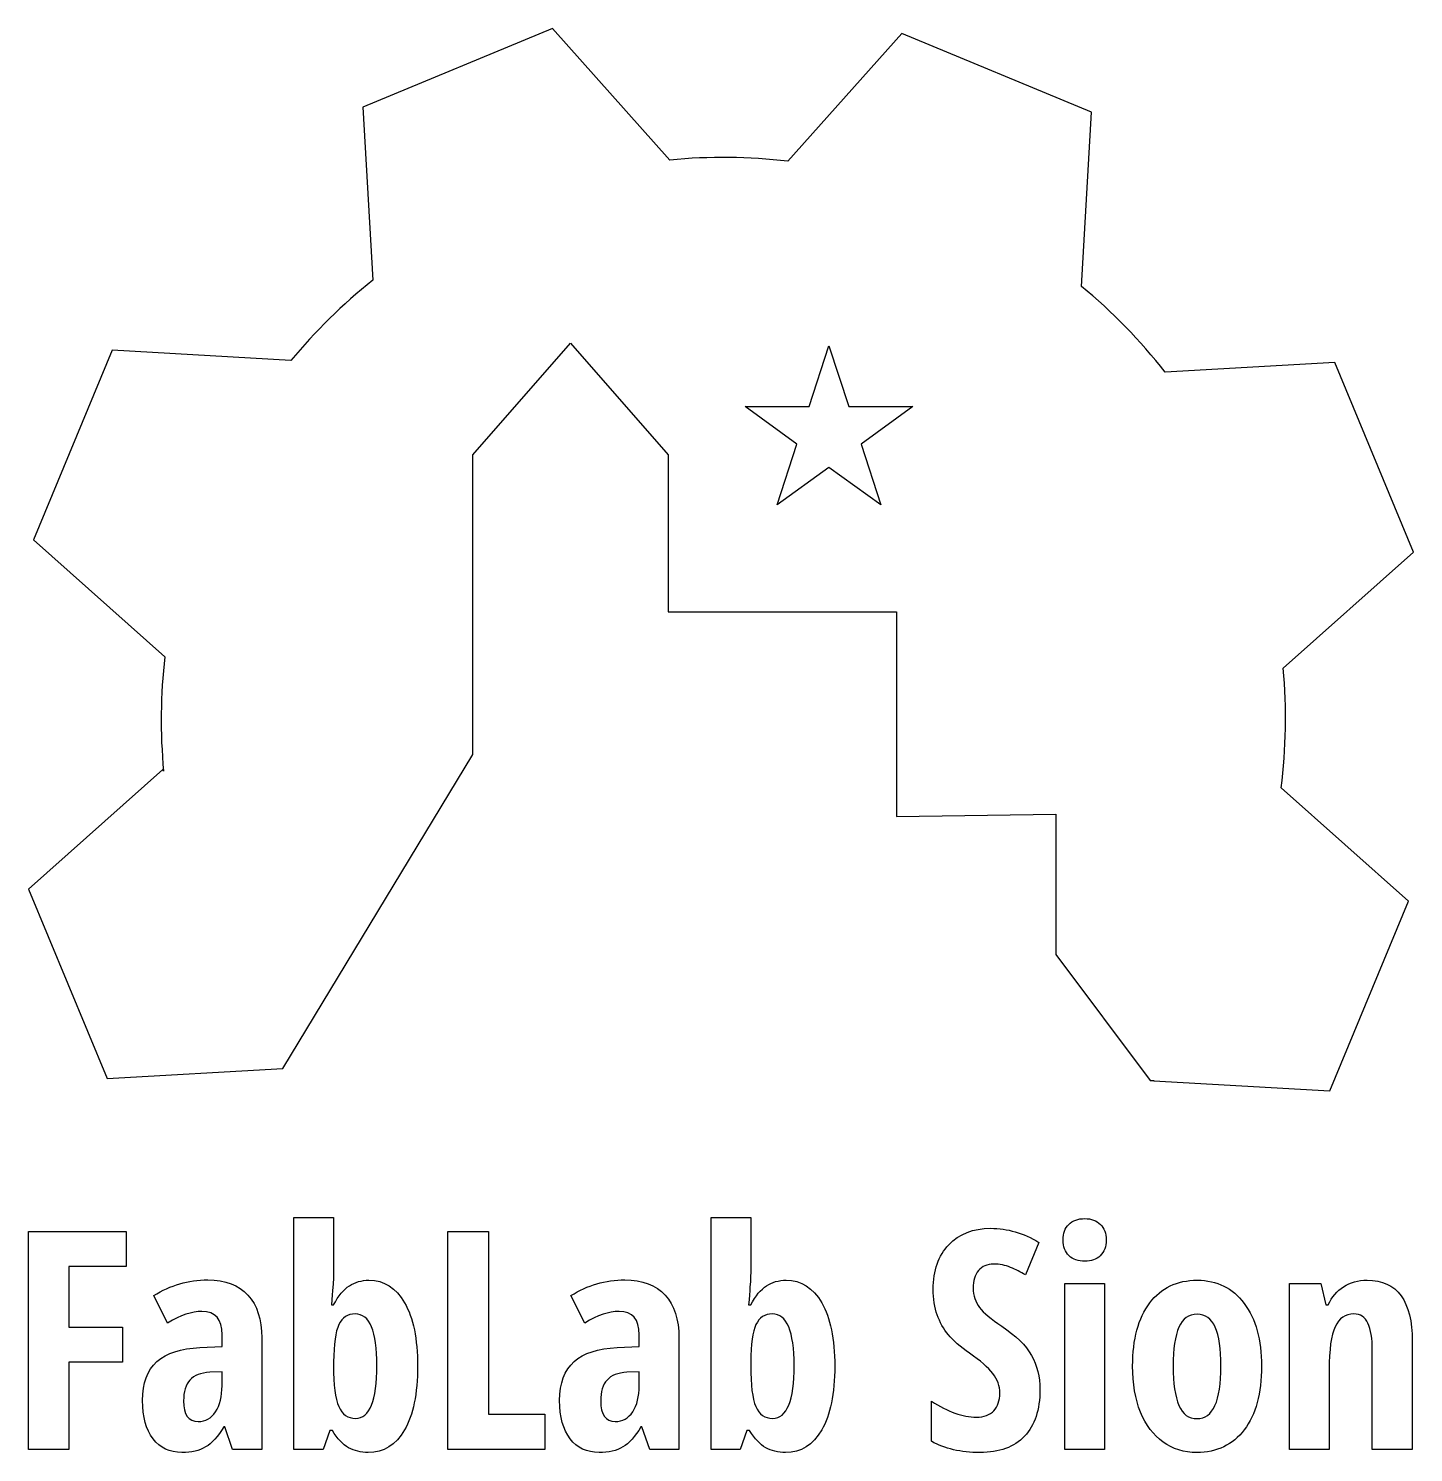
# Model space of a CAD drawing. Extents: x 0.8 to 11.2, y 0.7 to 11.3.
import ezdxf

# ---------------------------------------------------------------- set-up
doc = ezdxf.new("R2010")
doc.units = 0
doc.layers.add('Layer_1', color=7, linetype='CONTINUOUS')

msp = doc.modelspace()

# ---------------------------------------------------------------- linework, layer by layer
at = {"layer": 'Layer_1', "color": 7}
for p, q in [((4.744363, 11.307732), (3.330946, 10.722232)), ((5.618613, 10.327232), (4.744363, 11.307732)), ((7.346946, 11.269899), (6.498113, 10.317815)), ((8.760446, 10.684399), (7.346946, 11.269899)), ((3.330946, 10.722232), (3.404946, 9.430315)), ((8.685945, 9.385482), (8.760446, 10.684399)), ((4.152195, 8.128649), (4.879029, 8.961815)), ((4.879029, 8.961815), (5.605861, 8.128649)), ((6.656779, 8.489735), (6.804529, 8.942152)), ((6.804529, 8.942152), (6.952279, 8.489735)), ((1.463862, 8.908649), (0.878445, 7.495232)), ((2.795363, 8.832399), (1.463862, 8.908649)), ((10.573945, 8.817315), (9.310446, 8.744982)), ((11.159446, 7.403899), (10.573945, 8.817315)), ((6.180863, 8.488982), (6.656779, 8.489735)), ((6.565529, 8.208732), (6.180863, 8.488982)), ((6.952279, 8.489735), (7.428196, 8.489069)), ((7.428196, 8.489069), (7.043613, 8.208735)), ((6.419113, 7.755899), (6.565529, 8.208732)), ((7.043613, 8.208735), (7.043613, 8.208732)), ((7.043613, 8.208732), (7.190029, 7.755899)), ((4.152195, 5.894899), (4.152195, 8.128649)), ((5.605861, 8.128649), (5.605861, 6.958565)), ((6.804529, 8.035065), (6.419113, 7.755899)), ((7.190029, 7.755899), (6.804529, 8.035065)), ((0.878445, 7.495232), (1.855862, 6.623732)), ((10.189113, 6.538732), (11.159446, 7.403899)), ((5.605861, 6.958565), (7.307695, 6.958565)), ((7.307695, 6.958565), (7.307695, 5.433982)), ((2.736445, 3.554315), (4.152195, 5.894899)), ((1.841195, 5.784815), (0.840611, 4.892649)), ((1.847029, 5.770815), (1.841195, 5.784815)), ((11.121629, 4.801329), (10.173629, 5.646579)), ((7.307695, 5.433982), (8.495445, 5.451732)), ((8.495445, 5.451732), (8.495445, 4.405815)), ((0.840611, 4.892649), (1.426029, 3.479232)), ((10.536129, 3.387912), (11.121629, 4.801329)), ((8.495445, 4.405815), (9.197445, 3.464982)), ((1.426029, 3.479232), (2.736445, 3.554315)), ((9.197445, 3.464982), (9.225362, 3.464582)), ((9.225362, 3.464582), (9.225962, 3.462995)), ((9.225962, 3.462995), (10.536129, 3.387912)), ((2.817629, 0.714549), (2.817629, 2.444715)), ((2.817629, 2.444715), (3.113379, 2.444715)), ((3.113379, 2.444715), (3.113379, 2.039965)), ((5.925538, 0.714549), (5.925538, 2.444715)), ((5.925538, 2.444715), (6.221287, 2.444715)), ((6.221287, 2.444715), (6.221287, 2.039965)), ((0.840554, 0.714532), (0.840554, 2.340199)), ((0.840554, 2.340199), (1.568887, 2.340199)), ((1.568887, 2.340199), (1.568887, 2.078865)), ((3.965121, 0.714532), (3.965121, 2.340199)), ((3.965121, 2.340199), (4.267538, 2.340199)), ((4.267538, 2.340199), (4.267538, 0.979199)), ((8.368388, 2.258991), (8.268388, 2.016574)), ((1.568887, 2.078865), (1.140804, 2.078865)), ((1.140804, 2.078865), (1.140804, 1.627449)), ((8.560738, 0.714499), (8.560738, 1.953165)), ((8.560738, 1.953165), (8.856488, 1.953165)), ((8.856488, 1.953165), (8.856488, 0.714499)), ((10.235313, 0.714532), (10.235313, 1.953199)), ((10.235313, 1.953199), (10.469896, 1.953199)), ((10.469896, 1.953199), (10.505479, 1.794199)), ((1.876938, 1.657435), (1.774605, 1.862102)), ((4.984763, 1.657435), (4.882429, 1.862102)), ((3.097876, 1.791965), (3.113376, 1.791965)), ((6.205701, 1.791965), (6.221284, 1.791965)), ((10.505479, 1.794199), (10.524479, 1.794199)), ((1.140804, 1.627449), (1.539971, 1.627449)), ((1.539971, 1.627449), (1.539971, 1.366115)), ((2.282771, 1.481769), (2.282771, 1.570685)), ((2.578605, 1.546269), (2.578605, 0.714519)), ((5.390595, 1.481769), (5.390595, 1.570685)), ((5.686346, 1.546269), (5.686346, 0.714519)), ((11.150396, 1.522949), (11.150396, 0.714532)), ((2.118188, 1.475102), (2.282771, 1.481769)), ((5.226012, 1.475102), (5.390595, 1.481769)), ((10.852396, 0.714532), (10.852396, 1.452865)), ((1.539971, 1.366115), (1.140804, 1.366115)), ((1.140804, 1.366115), (1.140804, 0.714532)), ((2.282771, 1.294932), (2.191605, 1.290519)), ((2.282771, 1.190432), (2.282771, 1.294932)), ((3.113379, 1.368299), (3.113379, 1.338299)), ((5.390595, 1.294932), (5.299429, 1.290519)), ((5.390595, 1.190432), (5.390595, 1.294932)), ((6.221287, 1.368299), (6.221287, 1.338299)), ((10.531146, 1.309365), (10.531146, 0.714532)), ((7.567805, 0.775657), (7.567805, 1.074824)), ((4.267538, 0.979199), (4.686705, 0.979199)), ((4.686705, 0.979199), (4.686705, 0.714532)), ((2.302771, 0.883602), (2.296105, 0.883602)), ((2.361688, 0.714519), (2.302771, 0.883602)), ((3.085546, 0.855715), (3.035546, 0.714549)), ((3.104463, 0.855715), (3.085546, 0.855715)), ((5.410596, 0.883602), (5.403929, 0.883602)), ((5.469596, 0.714519), (5.410596, 0.883602)), ((6.193455, 0.855715), (6.143371, 0.714549)), ((6.212371, 0.855715), (6.193455, 0.855715)), ((1.140804, 0.714532), (0.840554, 0.714532)), ((1.140804, 0.714532), (1.140804, 0.714532)), ((2.578605, 0.714519), (2.361687, 0.714519)), ((2.361687, 0.714519), (2.361688, 0.714519)), ((3.035546, 0.714549), (2.817629, 0.714549)), ((4.686705, 0.714532), (3.965121, 0.714532)), ((3.965121, 0.714532), (3.965121, 0.714532)), ((5.686346, 0.714519), (5.469596, 0.714519)), ((5.469596, 0.714519), (5.469596, 0.714519)), ((6.143371, 0.714549), (5.925538, 0.714549)), ((8.856488, 0.714499), (8.560738, 0.714499)), ((8.856488, 0.714499), (8.856488, 0.714499)), ((10.531146, 0.714532), (10.235313, 0.714532)), ((11.150396, 0.714532), (10.852396, 0.714532)), ((10.852396, 0.714532), (10.852396, 0.714532))]:
    msp.add_line(p, q, dxfattribs=at)
for points in [[(6.498113, 10.317815), (6.208613, 10.351565), (5.913946, 10.355565), (5.618613, 10.327232)], [(3.404946, 9.430315), (3.179695, 9.250649), (2.975863, 9.050232), (2.795363, 8.832399)], [(9.310446, 8.744982), (9.123945, 8.982565), (8.914446, 9.196899), (8.685945, 9.385482)], [(1.855862, 6.623732), (1.824195, 6.342815), (1.820362, 6.057149), (1.847029, 5.770815)], [(10.173629, 5.646579), (10.209962, 5.940079), (10.216545, 6.238912), (10.189129, 6.538745)], [(7.697388, 2.241241), (7.774805, 2.322741), (7.878805, 2.363574), (8.009305, 2.363574)], [(8.009305, 2.363574), (8.133805, 2.363574), (8.253555, 2.328741), (8.368388, 2.258991)], [(8.548488, 2.276832), (8.548488, 2.325749), (8.562821, 2.364415), (8.591405, 2.392999)], [(8.591405, 2.392999), (8.619821, 2.421499), (8.659655, 2.435832), (8.710821, 2.435832)], [(8.710821, 2.435832), (8.758988, 2.435832), (8.797571, 2.421499), (8.826488, 2.392999)], [(8.826488, 2.392999), (8.855404, 2.364415), (8.869821, 2.325749), (8.869821, 2.276832)], [(7.581221, 1.909824), (7.581221, 2.049241), (7.619971, 2.159657), (7.697388, 2.241241)], [(8.592988, 2.159499), (8.563321, 2.187332), (8.548488, 2.226415), (8.548488, 2.276832)], [(8.869821, 2.276832), (8.869821, 2.226415), (8.855071, 2.187332), (8.825405, 2.159499)], [(8.710821, 2.117832), (8.661905, 2.117832), (8.622655, 2.131665), (8.592988, 2.159499)], [(8.825405, 2.159499), (8.795738, 2.131665), (8.757571, 2.117832), (8.710821, 2.117832)], [(3.113379, 2.039965), (3.113379, 2.022882), (3.113046, 2.005132), (3.112293, 1.986632)], [(6.221287, 2.039965), (6.221287, 2.022882), (6.220887, 2.005132), (6.220201, 1.986632)], [(7.918638, 2.048324), (7.892388, 2.016074), (7.879138, 1.972157), (7.879138, 1.916574)], [(8.031555, 2.096657), (7.982638, 2.096657), (7.944971, 2.080574), (7.918638, 2.048324)], [(8.156638, 2.072157), (8.117721, 2.088491), (8.075971, 2.096657), (8.031555, 2.096657)], [(8.268388, 2.016574), (8.232805, 2.037324), (8.195555, 2.055907), (8.156638, 2.072157)], [(1.774605, 1.862102), (1.897687, 1.939935), (2.031521, 1.978852), (2.176021, 1.978852)], [(2.176021, 1.978852), (2.307271, 1.978852), (2.407105, 1.941185), (2.475688, 1.865935)], [(3.112293, 1.986632), (3.111546, 1.968049), (3.106706, 1.903215), (3.097876, 1.791965)], [(3.113376, 1.791965), (3.149709, 1.860132), (3.188959, 1.907965), (3.231293, 1.935465)], [(3.231293, 1.935465), (3.273543, 1.962882), (3.322043, 1.976549), (3.376959, 1.976549)], [(3.376963, 1.976549), (3.489629, 1.976549), (3.578213, 1.920632), (3.642713, 1.808632)], [(4.882429, 1.862102), (5.005512, 1.939935), (5.139345, 1.978852), (5.283846, 1.978852)], [(5.283846, 1.978852), (5.415096, 1.978852), (5.514929, 1.941185), (5.583513, 1.865935)], [(6.220201, 1.986632), (6.219454, 1.968049), (6.214621, 1.903215), (6.205701, 1.791965)], [(6.221284, 1.791965), (6.257534, 1.860132), (6.296868, 1.907965), (6.339201, 1.935465)], [(6.339201, 1.935465), (6.381451, 1.962882), (6.429951, 1.976549), (6.484784, 1.976549)], [(6.484788, 1.976549), (6.597455, 1.976549), (6.686038, 1.920632), (6.750538, 1.808632)], [(7.879138, 1.916574), (7.879138, 1.861657), (7.894888, 1.813823), (7.926471, 1.773074)], [(9.194571, 1.807024), (9.279737, 1.920024), (9.398071, 1.976607), (9.549237, 1.976607)], [(9.549237, 1.976607), (9.695321, 1.976607), (9.811487, 1.918941), (9.897821, 1.803691)], [(10.524479, 1.794199), (10.551063, 1.851282), (10.589229, 1.895949), (10.638979, 1.928199)], [(10.638979, 1.928199), (10.688563, 1.960449), (10.746813, 1.976615), (10.813479, 1.976615)], [(10.813479, 1.976615), (10.926229, 1.976615), (11.010563, 1.938032), (11.066479, 1.860949)], [(2.475688, 1.865935), (2.544271, 1.790685), (2.578605, 1.684185), (2.578605, 1.546269)], [(3.642713, 1.808632), (3.707129, 1.696715), (3.739463, 1.539215), (3.739463, 1.336132)], [(5.583513, 1.865935), (5.652096, 1.790685), (5.686346, 1.684185), (5.686346, 1.546269)], [(6.750538, 1.808632), (6.815037, 1.696715), (6.847288, 1.539215), (6.847288, 1.336132)], [(7.610721, 1.718574), (7.590971, 1.773491), (7.581221, 1.837241), (7.581221, 1.909824)], [(9.066654, 1.336107), (9.066654, 1.537024), (9.109237, 1.693941), (9.194571, 1.807024)], [(11.066479, 1.860949), (11.122479, 1.783865), (11.150396, 1.671199), (11.150396, 1.522949)], [(2.132688, 1.744185), (2.058521, 1.744185), (1.973271, 1.715269), (1.876938, 1.657435)], [(2.282771, 1.570685), (2.282771, 1.686435), (2.232771, 1.744185), (2.132688, 1.744185)], [(3.274629, 1.725299), (3.218295, 1.725299), (3.177712, 1.698965), (3.152879, 1.646382)], [(3.436963, 1.340549), (3.436963, 1.597049), (3.382879, 1.725299), (3.274629, 1.725299)], [(5.240429, 1.744185), (5.166429, 1.744185), (5.081096, 1.715269), (4.984763, 1.657435)], [(5.390595, 1.570685), (5.390595, 1.686435), (5.340595, 1.744185), (5.240429, 1.744185)], [(6.382455, 1.725299), (6.326121, 1.725299), (6.285621, 1.698965), (6.260704, 1.646382)], [(6.544788, 1.340549), (6.544788, 1.597049), (6.490705, 1.725299), (6.382455, 1.725299)], [(7.693971, 1.570157), (7.658055, 1.614241), (7.630305, 1.663741), (7.610721, 1.718574)], [(7.926471, 1.773074), (7.957888, 1.732324), (8.012971, 1.685991), (8.091555, 1.634074)], [(9.546988, 1.723107), (9.484821, 1.723107), (9.439571, 1.69094), (9.411321, 1.626941)], [(9.682071, 1.626941), (9.653571, 1.69094), (9.608571, 1.723107), (9.546988, 1.723107)], [(9.897821, 1.803691), (9.984154, 1.688441), (10.027404, 1.532524), (10.027404, 1.336107)], [(10.715646, 1.725282), (10.651897, 1.725282), (10.60523, 1.693615), (10.575563, 1.630199)], [(10.820146, 1.656365), (10.798646, 1.702282), (10.763813, 1.725282), (10.715646, 1.725282)], [(3.152879, 1.646382), (3.128045, 1.593715), (3.114879, 1.501049), (3.113379, 1.368299)], [(6.260704, 1.646382), (6.235871, 1.593715), (6.222787, 1.501049), (6.221287, 1.368299)], [(8.091555, 1.634074), (8.197554, 1.562991), (8.271471, 1.490241), (8.313388, 1.416157)], [(9.411321, 1.626941), (9.383238, 1.562774), (9.369071, 1.465857), (9.369071, 1.336107)], [(9.724988, 1.336107), (9.724988, 1.465857), (9.710655, 1.562774), (9.682071, 1.626941)], [(10.575563, 1.630199), (10.545896, 1.566865), (10.531146, 1.459865), (10.531146, 1.309365)], [(10.852396, 1.452865), (10.852396, 1.542532), (10.841646, 1.610365), (10.820146, 1.656365)], [(7.852471, 1.431741), (7.782804, 1.479907), (7.729971, 1.526074), (7.693971, 1.570157)], [(1.797438, 1.370019), (1.868938, 1.433435), (1.975855, 1.468435), (2.118188, 1.475102)], [(4.905179, 1.370019), (4.976763, 1.433435), (5.083679, 1.468435), (5.226012, 1.475102)], [(8.024888, 1.282157), (7.989971, 1.326991), (7.932555, 1.376824), (7.852471, 1.431741)], [(8.313388, 1.416157), (8.355305, 1.341991), (8.376221, 1.257491), (8.376221, 1.162657)], [(1.690105, 1.079269), (1.690105, 1.209685), (1.725855, 1.306602), (1.797438, 1.370019)], [(2.191605, 1.290519), (2.124105, 1.286852), (2.074605, 1.267519), (2.043105, 1.232685)], [(3.113379, 1.338299), (3.113379, 1.194465), (3.126129, 1.093299), (3.151796, 1.034799)], [(3.276879, 0.946882), (3.383629, 0.946882), (3.436963, 1.078132), (3.436963, 1.340549)], [(3.739463, 1.336132), (3.739463, 1.130799), (3.706963, 0.972132), (3.642129, 0.860215)], [(4.797929, 1.079269), (4.797929, 1.209685), (4.833763, 1.306602), (4.905179, 1.370019)], [(5.299429, 1.290519), (5.231929, 1.286852), (5.182512, 1.267519), (5.150929, 1.232685)], [(6.221287, 1.338299), (6.221287, 1.194465), (6.234038, 1.093299), (6.259621, 1.034799)], [(6.384705, 0.946882), (6.491454, 0.946882), (6.544788, 1.078132), (6.544788, 1.340549)], [(6.847288, 1.336132), (6.847288, 1.130799), (6.814788, 0.972132), (6.750038, 0.860215)], [(8.077055, 1.133741), (8.077055, 1.187823), (8.059638, 1.237324), (8.024888, 1.282157)], [(9.125571, 0.994191), (9.086321, 1.091607), (9.066654, 1.205607), (9.066654, 1.336107)], [(9.369071, 1.336107), (9.369071, 1.207107), (9.383237, 1.109607), (9.411321, 1.043691)], [(9.546988, 0.944691), (9.665654, 0.944691), (9.724988, 1.07519), (9.724988, 1.336107)], [(10.027404, 1.336107), (10.027404, 1.133023), (9.984321, 0.974857), (9.898404, 0.861857)], [(2.043105, 1.232685), (2.011605, 1.197852), (1.995938, 1.146019), (1.995938, 1.077019)], [(2.234438, 0.996432), (2.266605, 1.045015), (2.282771, 1.109682), (2.282771, 1.190432)], [(5.150929, 1.232685), (5.119429, 1.197852), (5.103762, 1.146019), (5.103762, 1.077019)], [(5.342179, 0.996432), (5.374513, 1.045015), (5.390595, 1.109682), (5.390595, 1.190432)], [(1.768521, 0.794602), (1.716271, 0.862769), (1.690105, 0.957685), (1.690105, 1.079269)], [(1.995938, 1.077019), (1.995938, 0.974769), (2.032188, 0.923602), (2.104855, 0.923602)], [(4.876345, 0.794602), (4.824012, 0.862769), (4.797929, 0.957685), (4.797929, 1.079269)], [(5.103762, 1.077019), (5.103762, 0.974769), (5.140012, 0.923602), (5.212679, 0.923602)], [(7.567805, 1.074824), (7.689388, 0.995491), (7.800971, 0.955824), (7.902555, 0.955824)], [(8.033221, 1.003657), (8.062471, 1.035491), (8.077055, 1.078907), (8.077055, 1.133741)], [(8.376221, 1.162657), (8.376221, 1.010657), (8.337804, 0.894241), (8.261138, 0.813491)], [(2.104855, 0.923599), (2.159021, 0.923599), (2.202105, 0.947849), (2.234438, 0.996432)], [(3.151796, 1.034799), (3.177379, 0.976215), (3.219046, 0.946882), (3.276879, 0.946882)], [(5.212679, 0.923599), (5.266762, 0.923599), (5.309929, 0.947849), (5.342179, 0.996432)], [(6.259621, 1.034799), (6.285204, 0.976215), (6.326871, 0.946882), (6.384705, 0.946882)], [(7.902555, 0.955824), (7.960305, 0.955824), (8.003888, 0.97174), (8.033221, 1.003657)], [(9.293488, 0.770107), (9.220905, 0.822024), (9.164905, 0.896691), (9.125571, 0.994191)], [(9.411321, 1.043691), (9.439571, 0.977691), (9.484821, 0.944691), (9.546988, 0.944691)], [(2.296105, 0.883602), (2.252355, 0.810852), (2.207188, 0.760852), (2.160521, 0.733435)], [(3.225129, 0.728382), (3.182546, 0.752465), (3.142296, 0.794965), (3.104463, 0.855715)], [(3.642129, 0.860215), (3.577213, 0.748299), (3.487379, 0.692299), (3.372463, 0.692299)], [(5.403929, 0.883602), (5.360179, 0.810852), (5.315012, 0.760852), (5.268345, 0.733435)], [(6.333038, 0.728382), (6.290371, 0.752465), (6.250205, 0.794965), (6.212371, 0.855715)], [(6.750038, 0.860215), (6.685121, 0.748299), (6.595205, 0.692299), (6.480371, 0.692299)], [(9.898404, 0.861857), (9.812404, 0.748857), (9.694571, 0.692274), (9.544821, 0.692274)], [(1.983688, 0.692269), (1.892521, 0.692269), (1.820771, 0.726352), (1.768521, 0.794602)], [(5.091513, 0.692269), (5.000263, 0.692269), (4.928595, 0.726352), (4.876345, 0.794602)], [(7.929221, 0.692324), (7.787638, 0.692324), (7.667138, 0.720074), (7.567805, 0.775657)], [(8.261138, 0.813491), (8.184387, 0.732741), (8.073805, 0.692324), (7.929221, 0.692324)], [(9.544821, 0.692274), (9.449905, 0.692274), (9.366154, 0.718191), (9.293488, 0.770107)], [(2.160521, 0.733435), (2.113771, 0.706019), (2.054855, 0.692269), (1.983688, 0.692269)], [(3.372463, 0.692299), (3.316879, 0.692299), (3.267796, 0.704299), (3.225129, 0.728382)], [(5.268345, 0.733435), (5.221595, 0.706019), (5.162595, 0.692269), (5.091513, 0.692269)], [(6.480371, 0.692299), (6.424705, 0.692299), (6.375621, 0.704299), (6.333038, 0.728382)]]:
    msp.add_open_spline(points, degree=3, dxfattribs=at)

doc.saveas('drawing.dxf')
